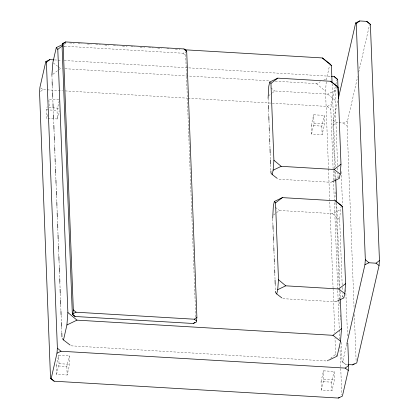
<?xml version="1.0" encoding="UTF-8"?>
<svg xmlns="http://www.w3.org/2000/svg" width="419" height="419" viewBox="0 0 419 419"><rect width="100%" height="100%" fill="white"/><g stroke="black" fill="none" stroke-linecap="round" stroke-linejoin="round"><path stroke-width="0.31" stroke-dasharray="2.1 1.57" d="M195.741 316.947L185.717 55.518L186.005 51.778L182.988 53.229L64.709 46.221L63.798 45.514M328.486 168.307L325.532 91.253L326.338 80.658M326.385 80.034L329.486 65.683M333.534 179.997L330.832 109.495L331.214 104.514L335.661 85.094M334.645 168.412L332.99 125.244L333.367 120.258L337.887 100.529M337.594 165.322L335.095 100.225L335.86 90.258L336.557 87.199M342.171 284.81L339.678 219.713L340.438 209.746L341.139 206.687M354.055 307.263L347.11 126.082L347.492 121.096L357.695 76.541M47.63 114.555L46.766 118.331L46.436 109.794L47.158 106.651M48.007 118.404L57.356 118.959L57.026 110.422L59.477 99.722M57.356 118.959L59.231 110.773M56.251 365.839L58.702 355.139L69.297 355.768L69.622 364.305L67.171 375.005L56.581 374.377L56.251 365.839L66.846 366.468L69.297 355.768M56.581 374.377L59.032 363.676L58.702 355.139M311.233 125.491L313.684 114.785L324.28 115.414L324.605 123.951L322.153 134.651L311.563 134.022L311.233 125.491L321.829 126.114L324.28 115.414M311.563 134.022L314.014 123.322L313.684 114.785M335.808 84.47L336.808 80.081M358.716 72.089L369.5 24.993M321.054 381.531L323.505 370.831L334.095 371.459L334.425 379.996L331.974 390.697L321.378 390.068L321.054 381.531L331.644 382.159L334.095 371.459M321.378 390.068L323.829 379.368L323.505 370.831M347.608 364.54L345.68 364.425L342.642 362.079L346.723 344.256M64.327 44.32L66.338 42.764M63.683 47.007L64.709 46.221M52.909 74.263L58.445 69.999M58.948 69.612L60.456 68.449L62.415 68.564M40.533 91.483L42.974 89.603L62.578 90.761M268.5 95.872L271.926 93.238M272.413 92.861L274.859 90.981L327.815 94.118L335.86 90.258M332.99 125.244L336.41 122.61L338.337 122.72M273.57 214.984L276.016 213.103M276.503 212.726L279.436 210.469L332.398 213.606L340.438 209.746M332.173 181.558L331.199 182.312L278.237 179.175M334.619 179.678L338.039 177.038L337.892 173.136M282.82 298.658L335.776 301.8L336.756 301.046M339.201 299.161L342.622 296.526L342.496 293.274M71.094 345.832L327.066 361L328.575 359.837M330.586 358.287L335.619 354.411L334.991 338.086M275.293 81.181L316.429 83.617L320.341 81.742M323.688 80.134L326.48 78.793M188.026 98.198L327.192 106.442L331.214 104.514M338.976 122.762L343.47 123.024L347.492 121.096M335.776 301.8L336.928 301.245M327.066 361L328.182 360.46M69.606 42.958L74.173 43.23M78.091 43.461L82.009 43.696M87.236 44.005L91.153 44.236M95.726 44.508L100.293 44.781M104.865 45.048L108.783 45.283M113.355 45.551L117.273 45.786M122.495 46.095L127.067 46.368M130.985 46.598L134.902 46.828M140.129 47.138L144.696 47.41M148.614 47.64L153.186 47.913M157.759 48.185L161.676 48.415M166.898 48.724L170.166 48.918M175.388 49.227L179.961 49.5M54.412 59.912L61.598 60.336M64.212 60.488L330.79 76.289M65.029 68.721L269.417 80.83M65.191 90.918L187.372 98.156M58.854 99.685L48.887 99.094L49.217 107.631L59.184 108.222M314.014 123.322L324.605 123.951M46.436 109.794L57.026 110.422M59.032 363.676L69.622 364.305M323.829 379.368L334.425 379.996M333.367 120.258L336.41 122.61M270.805 87.849L274.859 90.981M275.383 207.337L279.436 210.469M53.365 62.965L57.419 66.097M57.922 66.49L60.456 68.449M40.947 88.032L42.974 89.603M316.429 83.617L325.532 91.253M327.815 94.118L335.095 100.225M327.192 106.442L330.832 109.495M343.47 123.024L347.11 126.082M182.988 53.229L185.717 55.518M332.398 213.606L339.678 219.713M341.312 342.407L342.04 361.372L345.68 364.425M338.039 177.038L339.238 178.447M342.622 296.526L343.821 297.935M342.04 361.372L342.642 362.079M335.619 354.411L337.117 356.171M354.333 314.459L356.14 361.555M341.223 171.575L342.501 204.87M345.754 289.728L347.555 336.729M337.693 167.925L337.793 170.528M342.271 287.413L342.37 290.016M332.11 83.858L335.315 167.438M335.493 172.01L335.766 179.191M336.693 203.351L339.898 286.936M340.071 291.509L340.348 298.689M334.744 171.031L335.069 179.531M335.095 180.186L335.195 182.804M335.546 191.96L335.724 196.542M335.949 202.429L339.207 287.46M339.306 290.074L339.657 299.234M339.757 301.848L339.909 305.776M340.259 314.931L340.438 319.508M333.561 180.652L338.117 299.454M338.143 300.109L339.27 329.486M339.29 330.135L339.641 339.275M339.919 346.455L341.768 394.761M328.506 168.962L333.063 287.806M333.089 288.455L334.791 332.859M321.829 126.114L322.153 134.651M331.644 382.159L331.974 390.697M268.087 98.203L268.338 104.713M268.537 109.919L268.762 115.78M268.961 120.986L269.213 127.496M269.359 131.404L269.637 138.563M269.784 142.47L270.035 148.981M270.208 153.537L270.459 160.048M270.632 164.604L270.857 170.46M272.717 218.996L272.968 225.501M273.141 230.057L273.366 235.918M273.565 241.124L273.79 246.985M273.968 251.541L274.215 258.052M274.393 262.608L274.639 269.118M274.817 273.675L275.042 279.531M275.215 284.087L275.466 290.597M66.846 366.468L67.171 375.005M51.904 75.038L52.129 80.914M52.328 86.141L52.553 92.018M52.731 96.585L52.977 103.116M53.155 107.688L53.407 114.219M53.553 118.137L53.805 124.663M54.004 129.89L54.255 136.421M54.433 140.988L54.659 146.87M54.831 151.437L55.083 157.968M55.256 162.541L55.481 168.417M55.685 173.639L55.91 179.515M56.083 184.088L56.335 190.619M56.534 195.841L56.785 202.372M56.937 206.289L57.162 212.166M57.361 217.393L57.613 223.919M57.785 228.491L58.011 234.368M58.21 239.595L58.435 245.471M58.613 250.038L58.838 255.92M59.037 261.142L59.262 267.018M59.44 271.591L59.687 278.122M59.838 282.039L60.09 288.565M60.289 293.792L60.54 300.323M60.713 304.891L60.965 311.422M61.116 315.339L61.368 321.871M61.567 327.092L61.766 332.319"/><path stroke-width="0.63" d="M51.904 75.038L52.857 62.578L56.287 47.593L62.431 44.644M347.807 343.255L348.655 365.452L348.278 370.438L342.396 396.117L338.374 398.05L54.156 381.206L51.113 378.86L56.994 353.175L57.377 348.189L46.415 62.274L45.818 61.572L49.84 59.639L53.758 59.87M70.078 345.046L63.489 339.956L66.92 324.976L67.873 312.511L57.785 49.358L56.287 47.593M72.791 314.727L73.325 309.919L63.122 43.916L62.677 43.387L65.689 41.937L183.967 48.95L186.696 51.238L196.893 317.241L196.364 322.049L193.348 323.499L75.074 316.486L72.34 314.198L62.143 48.195L62.677 43.387M277.226 178.389L272.156 174.472L273.136 170.193L273.9 160.226L270.952 83.412L269.757 81.998L277.797 78.138L330.759 81.276L336.839 85.974L338.039 87.388L340.982 164.201L340.218 174.168L339.238 178.447L332.346 181.757M281.804 297.878L276.739 293.96L277.718 289.681L278.478 279.709L275.534 202.896L274.335 201.487L282.38 197.627L335.336 200.764L341.417 205.462L342.616 206.871L345.565 283.684L344.8 293.656L343.821 297.935L337.499 300.973M328.742 360.193L337.117 356.171L340.547 341.192L341.501 328.726L340.375 299.344M346.869 343.622L364.944 264.703L365.326 259.717L356.27 23.584L355.673 22.883L359.691 20.95L366.756 21.369L370.391 24.422L379.446 260.555L379.064 265.536L356.763 362.917L352.74 364.844L348.247 364.577M45.818 61.572L39.936 87.252L39.554 92.238L50.516 378.153L51.113 378.86M269.757 81.998L268.773 86.283L268.087 98.203M274.335 201.487L273.356 205.771L272.696 218.341M338.327 98.617L355.673 22.883M63.122 43.916L65.689 41.937M57.785 49.358L62.819 45.482M46.415 62.274L49.84 59.639M270.952 83.412L277.797 78.138M356.27 23.584L359.691 20.95M275.534 202.896L282.38 197.627M273.136 170.193L281.18 166.333L334.137 169.47L340.982 164.201M73.037 313.658L76.054 312.207L194.327 319.215L196.893 317.241M193.348 323.499L194.887 322.311M277.718 289.681L285.758 285.821L338.72 288.958L345.565 283.684M364.944 264.703L368.961 262.771L376.026 263.19L379.446 260.555M66.92 324.976L76.976 320.147L332.948 335.315L341.501 328.726M56.994 353.175L61.017 351.242L345.235 368.086L348.655 365.452M352.74 364.844L354.207 363.718M338.374 398.05L339.353 397.296M184.533 49.772L322.311 57.937L329.915 63.808L331.413 65.574L332.063 82.548M331.445 76.326L334.058 76.483L337.693 79.537L338.369 97.161M334.137 169.47L340.218 174.168M376.026 263.19L379.064 265.536M338.72 288.958L344.8 293.656M332.948 335.315L340.547 341.192M345.235 368.086L348.278 370.438M194.327 319.215L196.611 320.98M366.756 21.369L370.391 24.422M322.311 57.937L331.413 65.574M334.058 76.483L337.693 79.537M330.759 81.276L338.039 87.388M183.967 48.95L186.696 51.238M335.336 200.764L342.616 206.871M273.9 160.226L281.18 166.333M365.326 259.717L368.961 262.771M278.478 279.709L285.758 285.821M73.325 309.919L76.054 312.207M72.34 314.198L75.074 316.486M67.873 312.511L76.976 320.147M57.377 348.189L61.017 351.242M50.516 378.153L54.156 381.206M272.156 174.472L270.957 173.063L270.884 171.109M276.739 293.96L275.54 292.551L275.487 291.252M62.368 338.636L63.489 339.956M335.792 179.845L336.646 202.047M268.364 105.363L268.511 109.27M268.789 116.43L268.935 120.337M269.213 127.496L269.338 130.754M269.637 138.563L269.763 141.816M270.035 148.981L270.187 152.883M270.459 160.048L270.611 163.949M272.968 225.501L273.12 229.408M273.392 236.567L273.544 240.475M273.817 247.634L273.942 250.892M274.241 258.701L274.366 261.959M274.665 269.768L274.791 273.026M275.063 280.185L275.215 284.087M52.155 81.569L52.302 85.486M52.579 92.667L52.731 96.585M53.004 103.771L53.155 107.688M53.428 114.869L53.553 118.137M53.831 125.318L53.983 129.235M54.255 136.421L54.407 140.339M54.68 147.519L54.805 150.788M55.109 158.623L55.235 161.886M55.507 169.072L55.659 172.989M55.931 180.17L56.057 183.433M56.361 191.274L56.507 195.191M56.785 202.372L56.911 205.635M57.183 212.821L57.335 216.738M57.613 223.919L57.759 227.836M58.037 235.022L58.189 238.94M58.461 246.121L58.587 249.389M58.864 256.569L59.011 260.487M59.289 267.673L59.44 271.591M59.713 278.771L59.838 282.039M60.116 289.22L60.263 293.138M60.54 300.323L60.692 304.241M60.965 311.422L61.09 314.685M61.394 322.525L61.541 326.443M61.792 332.969L61.944 336.886"/></g></svg>
